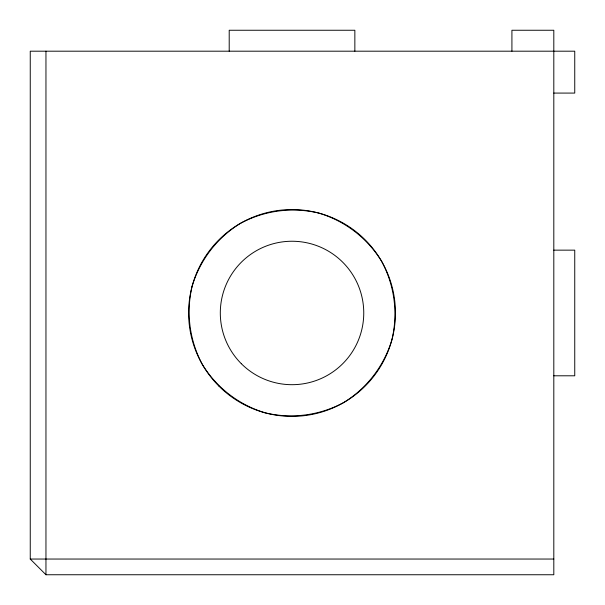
<?xml version="1.0" encoding="UTF-8"?>
<svg xmlns="http://www.w3.org/2000/svg" width="605" height="605" viewBox="0 0 605 605"><rect width="100%" height="100%" fill="white"/><g stroke="black" fill="none" stroke-linecap="round" stroke-linejoin="round"><path stroke-width="0.91" d="M553.809 93.079L574.75 93.079L574.75 51.191L30.25 51.191L30.25 559.043L45.957 574.75L553.809 574.75L553.809 30.25L511.921 30.25L511.921 51.191M553.809 250.145L574.75 250.145L574.75 375.796L553.809 375.796M30.25 559.043L553.809 559.043M354.855 51.191L354.855 30.25L229.204 30.25L229.204 51.191M45.957 51.191L45.957 574.75M192.14 286.203C185.841 312.762 189.516 340.653 202.471 364.679C216.794 387.911 239.119 405.032 265.262 412.86C291.822 419.159 319.712 415.484 343.738 402.529C366.97 388.206 384.092 365.881 391.919 339.738C398.219 313.178 394.543 285.288 381.589 261.262C367.265 238.03 344.941 220.908 318.797 213.081C292.238 206.781 264.347 210.457 240.321 223.411C217.089 237.735 199.968 260.059 192.14 286.203M241.312 363.688A71.73 71.73 0 0 0 361.314 331.532A71.73 71.73 0 0 0 273.468 243.686A71.73 71.73 0 0 0 241.312 363.688M218.904 386.096A103.41 103.41 0 0 0 391.919 339.738A103.41 103.41 0 0 0 265.262 213.081A103.41 103.41 0 0 0 218.904 386.096"/></g></svg>
